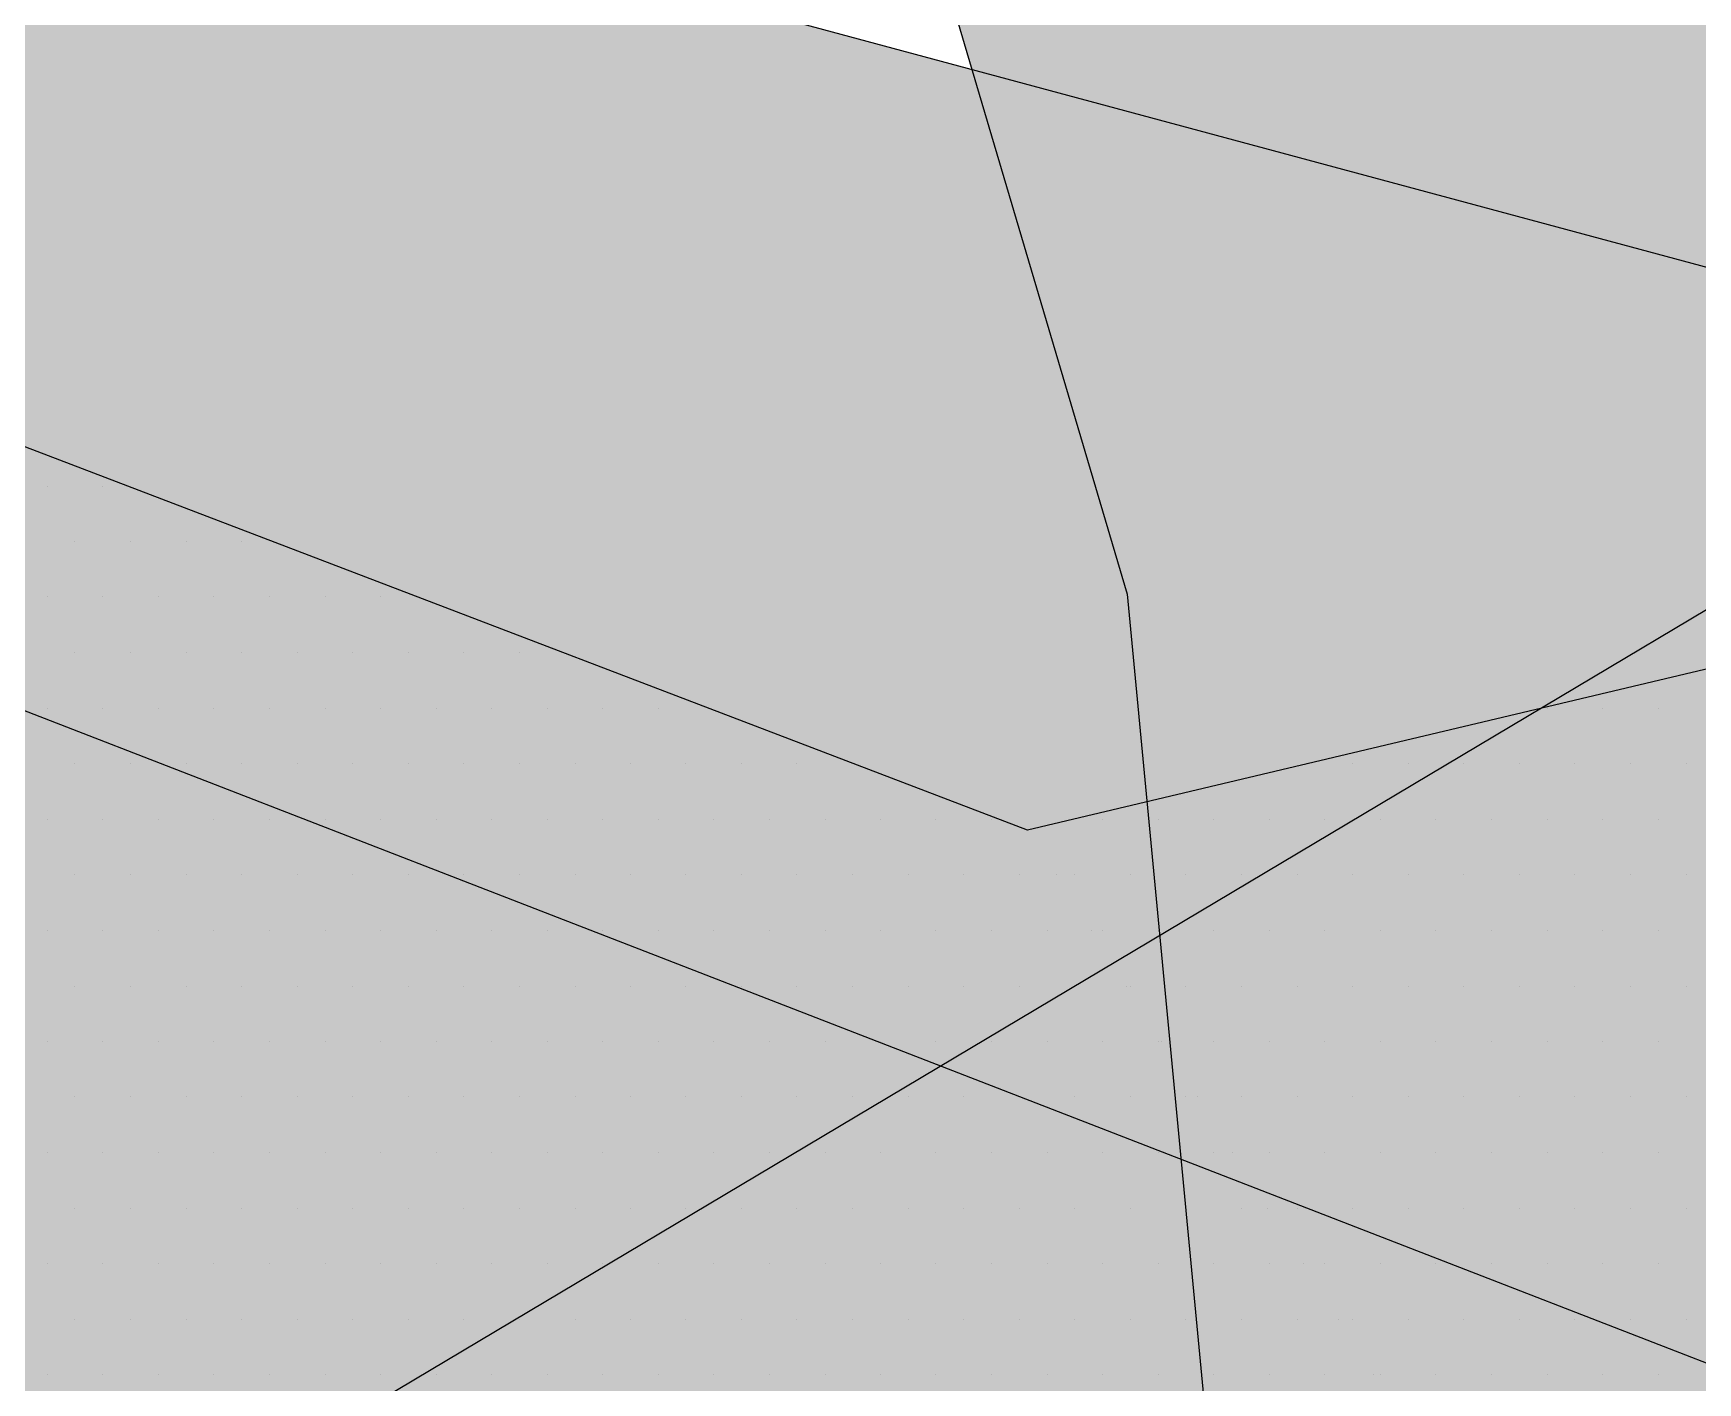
# Paper-space layout 'Layout1' of a CAD drawing. Extents: x -43 to 2298, y -18 to 768.
# Drawn here: x 1420.632 to 1423.381, y 73.345 to 75.573 of the extents above; entities that cross this region are included whole.
import ezdxf

# ---------------------------------------------------------------- set-up
doc = ezdxf.new("R2010")
doc.units = 0
doc.header["$LTSCALE"] = 2
doc.linetypes.add('CACHEX2', pattern=[0.75, 0.5, -0.25])
doc.layers.add('CARTOUCHE', color=7, linetype='Continuous')
doc.layers.add('LOGO', color=7, linetype='Continuous')

# ---------------------------------------------------------------- blocks, each defined once
blk = doc.blocks.new('A$C715108E3')
at = {"layer": 'LOGO', "color": 131}
for p, q in [((-12.0844, -10.2125), (-12.0844, -10.2125)), ((-11.9924, -10.2125), (-11.9924, -10.2125)), ((-12.0387, -10.304), (-12.0387, -10.304)), ((-11.9465, -10.304), (-11.9465, -10.304)), ((-11.8546, -10.304), (-11.8546, -10.304)), ((-11.7628, -10.304), (-11.7628, -10.304)), ((-12.0844, -10.3952), (-12.0844, -10.3952)), ((-11.9924, -10.3952), (-11.9924, -10.3952)), ((-11.9011, -10.3952), (-11.9011, -10.3952)), ((-11.8091, -10.3952), (-11.8091, -10.3952)), ((-11.7174, -10.3952), (-11.7174, -10.3952)), ((-11.6252, -10.3952), (-11.6252, -10.3952)), ((-11.5342, -10.3952), (-11.5342, -10.3952)), ((-12.0387, -10.4878), (-12.0387, -10.4878)), ((-11.9465, -10.4878), (-11.9465, -10.4878)), ((-11.8546, -10.4878), (-11.8546, -10.4878)), ((-11.7628, -10.4878), (-11.7628, -10.4878)), ((-11.6713, -10.4878), (-11.6713, -10.4878)), ((-11.5795, -10.4878), (-11.5795, -10.4878)), ((-11.4877, -10.4878), (-11.4877, -10.4878)), ((-11.3966, -10.4878), (-11.3966, -10.4878)), ((-11.3046, -10.4878), (-11.3046, -10.4878)), ((-12.0844, -10.5791), (-12.0844, -10.5791)), ((-11.9924, -10.5791), (-11.9924, -10.5791)), ((-11.9011, -10.5791), (-11.9011, -10.5791)), ((-11.8091, -10.5791), (-11.8091, -10.5791)), ((-11.7174, -10.5791), (-11.7174, -10.5791)), ((-11.6252, -10.5791), (-11.6252, -10.5791)), ((-11.5342, -10.5791), (-11.5342, -10.5791)), ((-11.4421, -10.5791), (-11.4421, -10.5791)), ((-11.3501, -10.5791), (-11.3501, -10.5791)), ((-11.2587, -10.5791), (-11.2587, -10.5791)), ((-11.1668, -10.5791), (-11.1668, -10.5791)), ((-11.0748, -10.5791), (-11.0748, -10.5791)), ((-9.6182, -10.5791), (-9.6182, -10.5791)), ((-9.6072, -10.5791), (-9.6072, -10.5791)), ((-9.5159, -10.5791), (-9.5159, -10.5791)), ((-9.4239, -10.5791), (-9.4239, -10.5791)), ((-12.0387, -10.6702), (-12.0387, -10.6702)), ((-11.9465, -10.6702), (-11.9465, -10.6702)), ((-11.8546, -10.6702), (-11.8546, -10.6702)), ((-11.7628, -10.6702), (-11.7628, -10.6702)), ((-11.6713, -10.6702), (-11.6713, -10.6702)), ((-11.5795, -10.6702), (-11.5795, -10.6702)), ((-11.4877, -10.6702), (-11.4877, -10.6702)), ((-11.3966, -10.6702), (-11.3966, -10.6702)), ((-11.3046, -10.6702), (-11.3046, -10.6702)), ((-11.2124, -10.6702), (-11.2124, -10.6702)), ((-11.1213, -10.6702), (-11.1213, -10.6702)), ((-11.0293, -10.6702), (-11.0293, -10.6702)), ((-10.9374, -10.6702), (-10.9374, -10.6702)), ((-10.846, -10.6702), (-10.846, -10.6702)), ((-10.7541, -10.6702), (-10.7541, -10.6702)), ((-10.0047, -10.6702), (-10.0047, -10.6702)), ((-9.9284, -10.6702), (-9.9284, -10.6702)), ((-9.8368, -10.6702), (-9.8368, -10.6702)), ((-9.7447, -10.6702), (-9.7447, -10.6702)), ((-9.6535, -10.6702), (-9.6535, -10.6702)), ((-9.5614, -10.6702), (-9.5614, -10.6702)), ((-9.4696, -10.6702), (-9.4696, -10.6702)), ((-9.3778, -10.6702), (-9.3778, -10.6702)), ((-12.0844, -10.763), (-12.0844, -10.763)), ((-11.9924, -10.763), (-11.9924, -10.763)), ((-11.9011, -10.763), (-11.9011, -10.763)), ((-11.8091, -10.763), (-11.8091, -10.763)), ((-11.7174, -10.763), (-11.7174, -10.763)), ((-11.6252, -10.763), (-11.6252, -10.763)), ((-11.5342, -10.763), (-11.5342, -10.763)), ((-11.4421, -10.763), (-11.4421, -10.763)), ((-11.3501, -10.763), (-11.3501, -10.763)), ((-11.2587, -10.763), (-11.2587, -10.763)), ((-11.1668, -10.763), (-11.1668, -10.763)), ((-11.0748, -10.763), (-11.0748, -10.763)), ((-10.9835, -10.763), (-10.9835, -10.763)), ((-10.8917, -10.763), (-10.8917, -10.763)), ((-10.7995, -10.763), (-10.7995, -10.763)), ((-10.7084, -10.763), (-10.7084, -10.763)), ((-10.6166, -10.763), (-10.6166, -10.763)), ((-10.5246, -10.763), (-10.5246, -10.763)), ((-10.3921, -10.763), (-10.3921, -10.763)), ((-10.3413, -10.763), (-10.3413, -10.763)), ((-10.2496, -10.763), (-10.2496, -10.763)), ((-10.1576, -10.763), (-10.1576, -10.763)), ((-10.0662, -10.763), (-10.0662, -10.763)), ((-9.9745, -10.763), (-9.9745, -10.763)), ((-9.8825, -10.763), (-9.8825, -10.763)), ((-9.7912, -10.763), (-9.7912, -10.763)), ((-9.6992, -10.763), (-9.6992, -10.763)), ((-9.6072, -10.763), (-9.6072, -10.763)), ((-9.5159, -10.763), (-9.5159, -10.763)), ((-9.4239, -10.763), (-9.4239, -10.763)), ((-12.0387, -10.8542), (-12.0387, -10.8542)), ((-11.9465, -10.8542), (-11.9465, -10.8542)), ((-11.8546, -10.8542), (-11.8546, -10.8542)), ((-11.7628, -10.8542), (-11.7628, -10.8542)), ((-11.6713, -10.8542), (-11.6713, -10.8542)), ((-11.5795, -10.8542), (-11.5795, -10.8542)), ((-11.4877, -10.8542), (-11.4877, -10.8542)), ((-11.3966, -10.8542), (-11.3966, -10.8542)), ((-11.3046, -10.8542), (-11.3046, -10.8542)), ((-11.2124, -10.8542), (-11.2124, -10.8542)), ((-11.1213, -10.8542), (-11.1213, -10.8542)), ((-11.0293, -10.8542), (-11.0293, -10.8542)), ((-10.9374, -10.8542), (-10.9374, -10.8542)), ((-10.846, -10.8542), (-10.846, -10.8542)), ((-10.7541, -10.8542), (-10.7541, -10.8542)), ((-10.6623, -10.8542), (-10.6623, -10.8542)), ((-10.5705, -10.8542), (-10.5705, -10.8542)), ((-10.479, -10.8542), (-10.479, -10.8542)), ((-10.4179, -10.8542), (-10.4179, -10.8542)), ((-10.387, -10.8542), (-10.387, -10.8542)), ((-10.2954, -10.8542), (-10.2954, -10.8542)), ((-10.2037, -10.8542), (-10.2037, -10.8542)), ((-10.1121, -10.8542), (-10.1121, -10.8542)), ((-10.02, -10.8542), (-10.02, -10.8542)), ((-9.9284, -10.8542), (-9.9284, -10.8542)), ((-9.8368, -10.8542), (-9.8368, -10.8542)), ((-9.7447, -10.8542), (-9.7447, -10.8542)), ((-9.6535, -10.8542), (-9.6535, -10.8542)), ((-9.5614, -10.8542), (-9.5614, -10.8542)), ((-9.4696, -10.8542), (-9.4696, -10.8542)), ((-9.3778, -10.8542), (-9.3778, -10.8542)), ((-12.0844, -10.9455), (-12.0844, -10.9455)), ((-11.9924, -10.9455), (-11.9924, -10.9455)), ((-11.9011, -10.9455), (-11.9011, -10.9455)), ((-11.8091, -10.9455), (-11.8091, -10.9455)), ((-11.7174, -10.9455), (-11.7174, -10.9455)), ((-11.6252, -10.9455), (-11.6252, -10.9455)), ((-11.5342, -10.9455), (-11.5342, -10.9455)), ((-11.4421, -10.9455), (-11.4421, -10.9455)), ((-11.3501, -10.9455), (-11.3501, -10.9455)), ((-11.2587, -10.9455), (-11.2587, -10.9455)), ((-11.1668, -10.9455), (-11.1668, -10.9455)), ((-11.0748, -10.9455), (-11.0748, -10.9455)), ((-10.9835, -10.9455), (-10.9835, -10.9455)), ((-10.8917, -10.9455), (-10.8917, -10.9455)), ((-10.7995, -10.9455), (-10.7995, -10.9455)), ((-10.7084, -10.9455), (-10.7084, -10.9455)), ((-10.6166, -10.9455), (-10.6166, -10.9455)), ((-10.5246, -10.9455), (-10.5246, -10.9455)), ((-10.4325, -10.9455), (-10.4325, -10.9455)), ((-10.3598, -10.9455), (-10.3598, -10.9455)), ((-10.3413, -10.9455), (-10.3413, -10.9455)), ((-10.2496, -10.9455), (-10.2496, -10.9455)), ((-10.1576, -10.9455), (-10.1576, -10.9455)), ((-10.0662, -10.9455), (-10.0662, -10.9455)), ((-9.9745, -10.9455), (-9.9745, -10.9455)), ((-9.8825, -10.9455), (-9.8825, -10.9455)), ((-9.7912, -10.9455), (-9.7912, -10.9455)), ((-9.6992, -10.9455), (-9.6992, -10.9455)), ((-9.6072, -10.9455), (-9.6072, -10.9455)), ((-9.5159, -10.9455), (-9.5159, -10.9455)), ((-9.4239, -10.9455), (-9.4239, -10.9455)), ((-12.0387, -11.0383), (-12.0387, -11.0383)), ((-11.9465, -11.0383), (-11.9465, -11.0383)), ((-11.8546, -11.0383), (-11.8546, -11.0383)), ((-11.7628, -11.0383), (-11.7628, -11.0383)), ((-11.6713, -11.0383), (-11.6713, -11.0383)), ((-11.5795, -11.0383), (-11.5795, -11.0383)), ((-11.4877, -11.0383), (-11.4877, -11.0383)), ((-11.3966, -11.0383), (-11.3966, -11.0383)), ((-11.3046, -11.0383), (-11.3046, -11.0383)), ((-11.2124, -11.0383), (-11.2124, -11.0383)), ((-11.1213, -11.0383), (-11.1213, -11.0383)), ((-11.0293, -11.0383), (-11.0293, -11.0383)), ((-10.9374, -11.0383), (-10.9374, -11.0383)), ((-10.846, -11.0383), (-10.846, -11.0383)), ((-10.7541, -11.0383), (-10.7541, -11.0383)), ((-10.6623, -11.0383), (-10.6623, -11.0383)), ((-10.5705, -11.0383), (-10.5705, -11.0383)), ((-10.479, -11.0383), (-10.479, -11.0383)), ((-10.387, -11.0383), (-10.387, -11.0383)), ((-10.3015, -11.0383), (-10.3015, -11.0383)), ((-10.2954, -11.0383), (-10.2954, -11.0383)), ((-10.2037, -11.0383), (-10.2037, -11.0383)), ((-10.1121, -11.0383), (-10.1121, -11.0383)), ((-10.02, -11.0383), (-10.02, -11.0383)), ((-9.9284, -11.0383), (-9.9284, -11.0383)), ((-9.8368, -11.0383), (-9.8368, -11.0383)), ((-9.7447, -11.0383), (-9.7447, -11.0383)), ((-9.6535, -11.0383), (-9.6535, -11.0383)), ((-9.5614, -11.0383), (-9.5614, -11.0383)), ((-9.4696, -11.0383), (-9.4696, -11.0383)), ((-9.3778, -11.0383), (-9.3778, -11.0383)), ((-12.0844, -11.1293), (-12.0844, -11.1293)), ((-11.9924, -11.1293), (-11.9924, -11.1293)), ((-11.9011, -11.1293), (-11.9011, -11.1293)), ((-11.8091, -11.1293), (-11.8091, -11.1293)), ((-11.7174, -11.1293), (-11.7174, -11.1293)), ((-11.6252, -11.1293), (-11.6252, -11.1293)), ((-11.5342, -11.1293), (-11.5342, -11.1293)), ((-11.4421, -11.1293), (-11.4421, -11.1293)), ((-11.3501, -11.1293), (-11.3501, -11.1293)), ((-11.2587, -11.1293), (-11.2587, -11.1293)), ((-11.1668, -11.1293), (-11.1668, -11.1293)), ((-11.0748, -11.1293), (-11.0748, -11.1293)), ((-10.9835, -11.1293), (-10.9835, -11.1293)), ((-10.8917, -11.1293), (-10.8917, -11.1293)), ((-10.7995, -11.1293), (-10.7995, -11.1293)), ((-10.7084, -11.1293), (-10.7084, -11.1293)), ((-10.6166, -11.1293), (-10.6166, -11.1293)), ((-10.5246, -11.1293), (-10.5246, -11.1293)), ((-10.4325, -11.1293), (-10.4325, -11.1293)), ((-10.3415, -11.1293), (-10.3415, -11.1293)), ((-10.2496, -11.1293), (-10.2496, -11.1293)), ((-10.2434, -11.1293), (-10.2434, -11.1293)), ((-10.1576, -11.1293), (-10.1576, -11.1293)), ((-10.0662, -11.1293), (-10.0662, -11.1293)), ((-9.9745, -11.1293), (-9.9745, -11.1293)), ((-9.8825, -11.1293), (-9.8825, -11.1293)), ((-9.7912, -11.1293), (-9.7912, -11.1293)), ((-9.6992, -11.1293), (-9.6992, -11.1293)), ((-9.6072, -11.1293), (-9.6072, -11.1293)), ((-9.5159, -11.1293), (-9.5159, -11.1293)), ((-9.4239, -11.1293), (-9.4239, -11.1293)), ((-12.0387, -11.2208), (-12.0387, -11.2208)), ((-11.9465, -11.2208), (-11.9465, -11.2208)), ((-11.8546, -11.2208), (-11.8546, -11.2208)), ((-11.7628, -11.2208), (-11.7628, -11.2208)), ((-11.6713, -11.2208), (-11.6713, -11.2208)), ((-11.5795, -11.2208), (-11.5795, -11.2208)), ((-11.4877, -11.2208), (-11.4877, -11.2208)), ((-11.3966, -11.2208), (-11.3966, -11.2208)), ((-11.3046, -11.2208), (-11.3046, -11.2208)), ((-11.2124, -11.2208), (-11.2124, -11.2208)), ((-11.1213, -11.2208), (-11.1213, -11.2208)), ((-11.0293, -11.2208), (-11.0293, -11.2208)), ((-10.9374, -11.2208), (-10.9374, -11.2208)), ((-10.846, -11.2208), (-10.846, -11.2208)), ((-10.7541, -11.2208), (-10.7541, -11.2208)), ((-10.6623, -11.2208), (-10.6623, -11.2208)), ((-10.5705, -11.2208), (-10.5705, -11.2208)), ((-10.479, -11.2208), (-10.479, -11.2208)), ((-10.387, -11.2208), (-10.387, -11.2208)), ((-10.2954, -11.2208), (-10.2954, -11.2208)), ((-10.2037, -11.2208), (-10.2037, -11.2208)), ((-10.1848, -11.2208), (-10.1848, -11.2208)), ((-10.1121, -11.2208), (-10.1121, -11.2208)), ((-10.02, -11.2208), (-10.02, -11.2208)), ((-9.9284, -11.2208), (-9.9284, -11.2208)), ((-9.8368, -11.2208), (-9.8368, -11.2208)), ((-9.7447, -11.2208), (-9.7447, -11.2208)), ((-9.6535, -11.2208), (-9.6535, -11.2208)), ((-9.5614, -11.2208), (-9.5614, -11.2208)), ((-9.4696, -11.2208), (-9.4696, -11.2208)), ((-9.3778, -11.2208), (-9.3778, -11.2208)), ((-12.0844, -11.3132), (-12.0844, -11.3132)), ((-11.9924, -11.3132), (-11.9924, -11.3132)), ((-11.9011, -11.3132), (-11.9011, -11.3132)), ((-11.8091, -11.3132), (-11.8091, -11.3132)), ((-11.7174, -11.3132), (-11.7174, -11.3132)), ((-11.6252, -11.3132), (-11.6252, -11.3132)), ((-11.5342, -11.3132), (-11.5342, -11.3132)), ((-11.4421, -11.3132), (-11.4421, -11.3132)), ((-11.3501, -11.3132), (-11.3501, -11.3132)), ((-11.2587, -11.3132), (-11.2587, -11.3132)), ((-11.1668, -11.3132), (-11.1668, -11.3132)), ((-11.0748, -11.3132), (-11.0748, -11.3132)), ((-10.9835, -11.3132), (-10.9835, -11.3132)), ((-10.8917, -11.3132), (-10.8917, -11.3132)), ((-10.7995, -11.3132), (-10.7995, -11.3132)), ((-10.7084, -11.3132), (-10.7084, -11.3132)), ((-10.6166, -11.3132), (-10.6166, -11.3132)), ((-10.5246, -11.3132), (-10.5246, -11.3132)), ((-10.4325, -11.3132), (-10.4325, -11.3132)), ((-10.3415, -11.3132), (-10.3415, -11.3132)), ((-10.2496, -11.3132), (-10.2496, -11.3132)), ((-10.1578, -11.3132), (-10.1578, -11.3132)), ((-10.1267, -11.3132), (-10.1267, -11.3132)), ((-10.0662, -11.3132), (-10.0662, -11.3132)), ((-9.9745, -11.3132), (-9.9745, -11.3132)), ((-9.8825, -11.3132), (-9.8825, -11.3132)), ((-9.7912, -11.3132), (-9.7912, -11.3132)), ((-9.6992, -11.3132), (-9.6992, -11.3132)), ((-9.6072, -11.3132), (-9.6072, -11.3132)), ((-9.5159, -11.3132), (-9.5159, -11.3132)), ((-9.4239, -11.3132), (-9.4239, -11.3132)), ((-12.0387, -11.4048), (-12.0387, -11.4048)), ((-11.9465, -11.4048), (-11.9465, -11.4048)), ((-11.8546, -11.4048), (-11.8546, -11.4048)), ((-11.7628, -11.4048), (-11.7628, -11.4048)), ((-11.6713, -11.4048), (-11.6713, -11.4048)), ((-11.5795, -11.4048), (-11.5795, -11.4048)), ((-11.4877, -11.4048), (-11.4877, -11.4048)), ((-11.3966, -11.4048), (-11.3966, -11.4048)), ((-11.3046, -11.4048), (-11.3046, -11.4048)), ((-11.2124, -11.4048), (-11.2124, -11.4048)), ((-11.1213, -11.4048), (-11.1213, -11.4048)), ((-11.0293, -11.4048), (-11.0293, -11.4048)), ((-10.9374, -11.4048), (-10.9374, -11.4048)), ((-10.846, -11.4048), (-10.846, -11.4048)), ((-10.7541, -11.4048), (-10.7541, -11.4048)), ((-10.6623, -11.4048), (-10.6623, -11.4048)), ((-10.5705, -11.4048), (-10.5705, -11.4048)), ((-10.479, -11.4048), (-10.479, -11.4048)), ((-10.387, -11.4048), (-10.387, -11.4048)), ((-10.2954, -11.4048), (-10.2954, -11.4048)), ((-10.2037, -11.4048), (-10.2037, -11.4048)), ((-10.1117, -11.4048), (-10.1117, -11.4048)), ((-10.0684, -11.4048), (-10.0684, -11.4048)), ((-10.02, -11.4048), (-10.02, -11.4048)), ((-9.9284, -11.4048), (-9.9284, -11.4048)), ((-9.8368, -11.4048), (-9.8368, -11.4048)), ((-9.7447, -11.4048), (-9.7447, -11.4048)), ((-9.6535, -11.4048), (-9.6535, -11.4048)), ((-9.5614, -11.4048), (-9.5614, -11.4048)), ((-9.4696, -11.4048), (-9.4696, -11.4048)), ((-9.3778, -11.4048), (-9.3778, -11.4048)), ((-12.0844, -11.4959), (-12.0844, -11.4959)), ((-11.9924, -11.4959), (-11.9924, -11.4959)), ((-11.9011, -11.4959), (-11.9011, -11.4959)), ((-11.8091, -11.4959), (-11.8091, -11.4959)), ((-11.7174, -11.4959), (-11.7174, -11.4959)), ((-11.6252, -11.4959), (-11.6252, -11.4959)), ((-11.5342, -11.4959), (-11.5342, -11.4959)), ((-11.4421, -11.4959), (-11.4421, -11.4959)), ((-11.3501, -11.4959), (-11.3501, -11.4959)), ((-11.2587, -11.4959), (-11.2587, -11.4959)), ((-11.1668, -11.4959), (-11.1668, -11.4959)), ((-11.0748, -11.4959), (-11.0748, -11.4959)), ((-10.9835, -11.4959), (-10.9835, -11.4959)), ((-10.8917, -11.4959), (-10.8917, -11.4959)), ((-10.7995, -11.4959), (-10.7995, -11.4959)), ((-10.7084, -11.4959), (-10.7084, -11.4959)), ((-10.6166, -11.4959), (-10.6166, -11.4959)), ((-10.5246, -11.4959), (-10.5246, -11.4959)), ((-10.4325, -11.4959), (-10.4325, -11.4959)), ((-10.3415, -11.4959), (-10.3415, -11.4959)), ((-10.2496, -11.4959), (-10.2496, -11.4959)), ((-10.1578, -11.4959), (-10.1578, -11.4959)), ((-10.0662, -11.4959), (-10.0662, -11.4959)), ((-10.0103, -11.4959), (-10.0103, -11.4959)), ((-9.9745, -11.4959), (-9.9745, -11.4959)), ((-9.8825, -11.4959), (-9.8825, -11.4959)), ((-9.7912, -11.4959), (-9.7912, -11.4959)), ((-9.6992, -11.4959), (-9.6992, -11.4959)), ((-9.6072, -11.4959), (-9.6072, -11.4959)), ((-9.5159, -11.4959), (-9.5159, -11.4959)), ((-9.4239, -11.4959), (-9.4239, -11.4959)), ((-12.0387, -11.5885), (-12.0387, -11.5885)), ((-11.9465, -11.5885), (-11.9465, -11.5885)), ((-11.8546, -11.5885), (-11.8546, -11.5885)), ((-11.7628, -11.5885), (-11.7628, -11.5885)), ((-11.6713, -11.5885), (-11.6713, -11.5885)), ((-11.5795, -11.5885), (-11.5795, -11.5885)), ((-11.4877, -11.5885), (-11.4877, -11.5885)), ((-11.3966, -11.5885), (-11.3966, -11.5885)), ((-11.3046, -11.5885), (-11.3046, -11.5885)), ((-11.2124, -11.5885), (-11.2124, -11.5885)), ((-11.1213, -11.5885), (-11.1213, -11.5885)), ((-11.0293, -11.5885), (-11.0293, -11.5885)), ((-10.9374, -11.5885), (-10.9374, -11.5885)), ((-10.846, -11.5885), (-10.846, -11.5885)), ((-10.7541, -11.5885), (-10.7541, -11.5885)), ((-10.6623, -11.5885), (-10.6623, -11.5885)), ((-10.5705, -11.5885), (-10.5705, -11.5885)), ((-10.479, -11.5885), (-10.479, -11.5885)), ((-10.387, -11.5885), (-10.387, -11.5885)), ((-10.2954, -11.5885), (-10.2954, -11.5885)), ((-10.2037, -11.5885), (-10.2037, -11.5885)), ((-10.1117, -11.5885), (-10.1117, -11.5885)), ((-10.0199, -11.5885), (-10.0199, -11.5885)), ((-9.952, -11.5885), (-9.952, -11.5885)), ((-9.9284, -11.5885), (-9.9284, -11.5885)), ((-9.8368, -11.5885), (-9.8368, -11.5885)), ((-9.7447, -11.5885), (-9.7447, -11.5885)), ((-9.6535, -11.5885), (-9.6535, -11.5885)), ((-9.5614, -11.5885), (-9.5614, -11.5885)), ((-9.4696, -11.5885), (-9.4696, -11.5885)), ((-9.3778, -11.5885), (-9.3778, -11.5885)), ((-12.0844, -11.68), (-12.0844, -11.68)), ((-11.9924, -11.68), (-11.9924, -11.68)), ((-11.9011, -11.68), (-11.9011, -11.68)), ((-11.8091, -11.68), (-11.8091, -11.68)), ((-11.7174, -11.68), (-11.7174, -11.68)), ((-11.6252, -11.68), (-11.6252, -11.68)), ((-11.5342, -11.68), (-11.5342, -11.68)), ((-11.4421, -11.68), (-11.4421, -11.68)), ((-11.3501, -11.68), (-11.3501, -11.68)), ((-11.2587, -11.68), (-11.2587, -11.68)), ((-11.1668, -11.68), (-11.1668, -11.68)), ((-11.0748, -11.68), (-11.0748, -11.68)), ((-10.9835, -11.68), (-10.9835, -11.68)), ((-10.8917, -11.68), (-10.8917, -11.68)), ((-10.7995, -11.68), (-10.7995, -11.68)), ((-10.7084, -11.68), (-10.7084, -11.68)), ((-10.6166, -11.68), (-10.6166, -11.68)), ((-10.5246, -11.68), (-10.5246, -11.68)), ((-10.4325, -11.68), (-10.4325, -11.68)), ((-10.3415, -11.68), (-10.3415, -11.68)), ((-10.2496, -11.68), (-10.2496, -11.68)), ((-10.1578, -11.68), (-10.1578, -11.68)), ((-10.0662, -11.68), (-10.0662, -11.68)), ((-9.9745, -11.68), (-9.9745, -11.68)), ((-9.8934, -11.68), (-9.8934, -11.68)), ((-9.8825, -11.68), (-9.8825, -11.68)), ((-9.7912, -11.68), (-9.7912, -11.68)), ((-9.6992, -11.68), (-9.6992, -11.68)), ((-9.6072, -11.68), (-9.6072, -11.68)), ((-9.5159, -11.68), (-9.5159, -11.68)), ((-9.4239, -11.68), (-9.4239, -11.68))]:
    blk.add_line(p, q, dxfattribs=at)
blk.add_lwpolyline([(-5.4878, 2.0402), (-2.8588, -3.8274), (-4.4672, -5.9198), (-4.8244, -3.2921), (-5.1561, -2.8832), (-5.6923, -1.5053), (-6.7131, -2.8584), (-7.4026, -1.3018), (-8.4999, -2.7561), (-7.811, -4.4145), (-9.1641, -6.2255), (-8.3669, -7.7396), (-6.9811, -6.0917), (-7.663, -9.014), (-8.1214, -10.2245), (-10.4653, -10.7804), (-13.4372, -9.6448), (-17.1584, -8.2441)], dxfattribs=at)
blk = doc.blocks.new('A$C581E6685')
at = {"layer": 'LOGO'}
for color, points in [(142, [(-45.3965, 37.4846), (-39.5666, 28.8703), (-39.344, 28.5414), (-39.8519, 24.2064), (-36.9477, 25.4853), (-26.3566, 30.2032), (-36.1863, 24.0789), (-38.2746, 22.2236), (-38.1337, 21.2132), (-33.6363, 11.1845), (-39.5393, 21.4709), (-40.6525, 23.2405), (-42.0615, 23.3525), (-53.1072, 18.3767), (-43.3972, 24.4856), (-40.4756, 26.2259), (-40.684, 26.8894)]), (140, [(-45.3965, 37.4846), (-41.9745, 25.9278), (-41.7809, 23.8865), (-42.0615, 23.3525), (-44.9268, 21.9767), (-53.1072, 18.3767), (-40.8028, 21.6905), (-39.5666, 22.0268), (-38.2746, 22.2236), (-38.1337, 21.2132), (-33.6363, 11.1845), (-36.0802, 21.4612), (-37.3405, 24.3346), (-37.4251, 24.9804), (-36.9477, 25.4853), (-26.3566, 30.2032), (-37.8747, 26.8339), (-39.7286, 26.4119), (-40.3751, 26.6371), (-40.684, 26.8894)]), (40, [(-56.2481, 30.5655), (-39.8519, 24.2064), (-40.7961, 26.4076)]), (32, [(-39.8519, 24.2064), (-42.1559, 23.0023), (-56.2481, 30.5655)])]:
    blk.add_hatch(color=color, dxfattribs=at).paths.add_polyline_path(points)
at = {"layer": 'LOGO', "color": 142}
blk.add_lwpolyline([(-45.3965, 37.4846), (-39.3434, 28.5414), (-39.8519, 24.2064), (-36.9477, 25.4853), (-26.3566, 30.2032), (-36.1857, 24.0789), (-38.2739, 22.2236), (-38.1337, 21.2132), (-33.6358, 11.1845), (-39.5393, 21.4709), (-40.6518, 23.2405), (-42.0615, 23.3525), (-53.1072, 18.3767), (-43.3964, 24.4856), (-40.4756, 26.2259), (-40.6836, 26.8894)], close=True, dxfattribs=at)
at = {"layer": 'LOGO', "color": 140}
blk.add_lwpolyline([(-45.3965, 37.4846), (-41.9745, 25.9278), (-41.7804, 23.8865), (-42.0615, 23.3525), (-44.9268, 21.9767), (-53.1072, 18.3767), (-40.8028, 21.6905), (-39.5666, 22.0268), (-38.2739, 22.2236), (-38.1337, 21.2132), (-33.6358, 11.1845), (-36.0802, 21.4612), (-37.3405, 24.3346), (-37.4251, 24.9804), (-36.9477, 25.4853), (-26.3566, 30.2032), (-37.8741, 26.8339), (-39.7286, 26.4119), (-40.3748, 26.6371), (-40.6836, 26.8894)], close=True, dxfattribs=at)
at = {"layer": 'LOGO', "color": 40}
blk.add_lwpolyline([(-56.2481, 30.5655), (-39.8519, 24.2064), (-40.7961, 26.4076)], close=True, dxfattribs=at)
at = {"layer": 'LOGO', "color": 32}
blk.add_lwpolyline([(-39.8519, 24.2064), (-42.1559, 23.0023), (-56.2481, 30.5655)], close=True, dxfattribs=at)
at = {"layer": 'LOGO', "color": 32, "linetype": 'CACHEX2', "ltscale": 1.5}
blk.add_ellipse((-38.0538, 23.8138), major_axis=(-19.0311, -3.534), ratio=0.590567, dxfattribs=at)
at = {"layer": 'LOGO', "color": 32}
blk.add_ellipse((-37.6144, 23.8499), major_axis=(-13.5768, -4.2839), ratio=0.791971, dxfattribs=at)
at = {"layer": 'CARTOUCHE'}
blk.add_blockref('A$C715108E3', (-31.6739, 36.3189), dxfattribs=at)

psp = doc.layouts.get("Layout1")

# ---------------------------------------------------------------- block references
at = {"layer": 'LOGO'}
psp.add_blockref('A$C581E6685', (1464.4133, 48.7195), dxfattribs=at)

doc.saveas('drawing.dxf')
